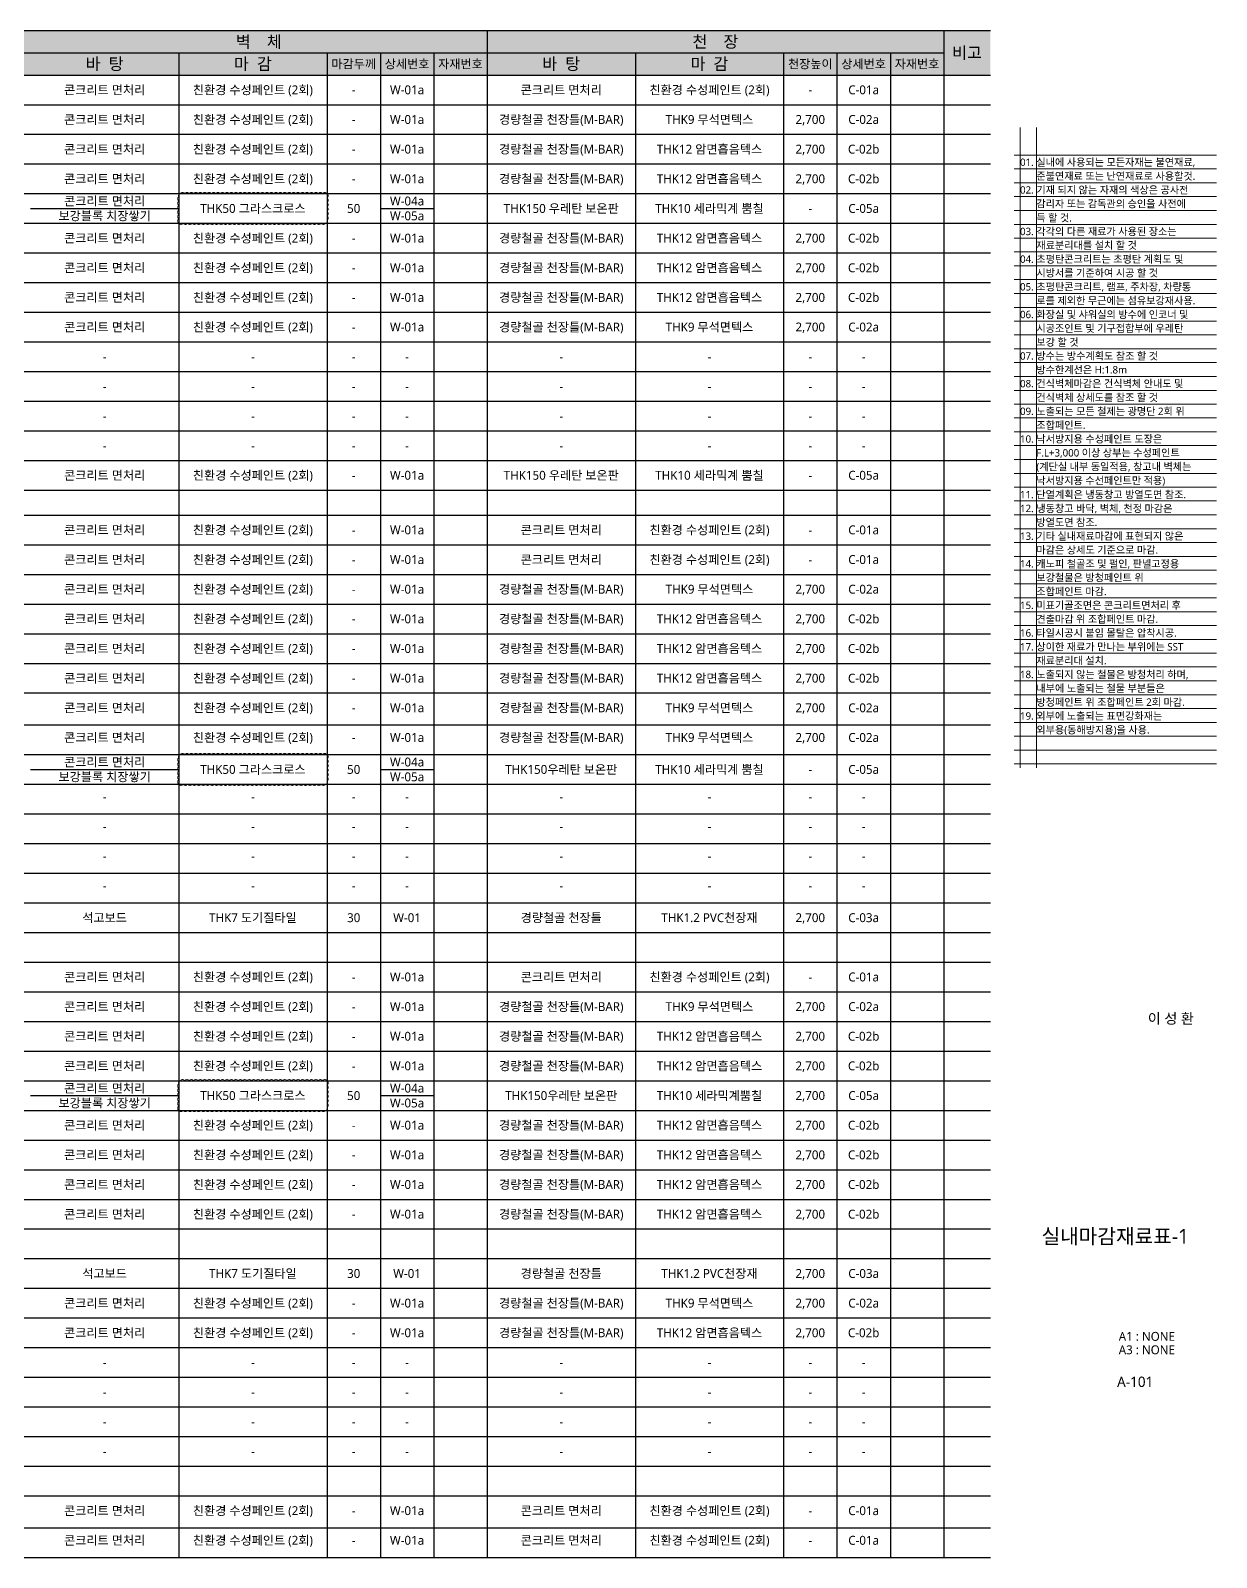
# Model space of a CAD drawing. Header units: millimetres. Extents: x 38 to 24868, y -11128 to 6117.
# Drawn here: x 4068 to 8068, y 832 to 5982 of the extents above; entities that cross this region are included whole.
import ezdxf
from ezdxf.enums import TextEntityAlignment as Align

# ---------------------------------------------------------------- set-up
doc = ezdxf.new("R2010")
doc.units = ezdxf.units.MM
for name, color, linetype, lineweight in [('A-BORD-TEXT', 3, 'CONTINUOUS', 25), ('A-MKXS-TEXT1', 3, 'CONTINUOUS', 25), ('A-XXXX-TABL', 7, 'CONTINUOUS', 25), ('A-XXXX-TXT1', 3, 'CONTINUOUS', 25), ('A-XXXX-TXT2', 3, 'CONTINUOUS', 25), ('REV-202205', 20, 'CONTINUOUS', 25)]:
    doc.layers.add(name, color=color, linetype=linetype, lineweight=lineweight)
doc.layers.add('A-XXXX-NPLT', color=144, linetype='CONTINUOUS', lineweight=15, plot=False)
doc.layers.add('A-XXXX-SOLD', color=252, linetype='CONTINUOUS')
doc.styles.add('맑은 고딕', font='malgun.ttf')
doc.styles.add('맑은고딕', font='malgun.ttf')

# ---------------------------------------------------------------- blocks, each defined once
blk = doc.blocks.new('NOTE(220317)')
at = {"layer": 'A-XXXX-NPLT'}
for p, q in [((1010650, 179733), (1010650, 175413)), ((1010760, 179733), (1010760, 175413)), ((1010610, 179546), (1011975, 179546)), ((1010610, 179453), (1011975, 179453)), ((1010610, 179359), (1011975, 179359)), ((1010610, 179266), (1011975, 179266)), ((1010610, 179173), (1011975, 179173)), ((1010610, 179079), (1011975, 179079)), ((1010610, 178986), (1011975, 178986)), ((1010610, 178893), (1011975, 178893)), ((1010610, 178799), (1011975, 178799)), ((1010610, 178706), (1011975, 178706)), ((1010610, 178613), (1011975, 178613)), ((1010610, 178519), (1011975, 178519)), ((1010610, 178426), (1011975, 178426)), ((1010610, 178333), (1011975, 178333)), ((1010610, 178239), (1011975, 178239)), ((1010610, 178146), (1011975, 178146)), ((1010610, 178053), (1011975, 178053)), ((1010610, 177959), (1011975, 177959)), ((1010610, 177866), (1011975, 177866)), ((1010610, 177773), (1011975, 177773)), ((1010610, 177679), (1011975, 177679)), ((1010610, 177586), (1011975, 177586)), ((1010610, 177493), (1011975, 177493)), ((1010610, 177399), (1011975, 177399)), ((1010610, 177306), (1011975, 177306)), ((1010610, 177213), (1011975, 177213)), ((1010610, 177119), (1011975, 177119)), ((1010610, 177026), (1011975, 177026)), ((1010610, 176933), (1011975, 176933)), ((1010610, 176839), (1011975, 176839)), ((1010610, 176746), (1011975, 176746)), ((1010610, 176653), (1011975, 176653)), ((1010610, 176559), (1011975, 176559)), ((1010610, 176466), (1011975, 176466)), ((1010610, 176373), (1011975, 176373)), ((1010610, 176279), (1011975, 176279)), ((1010610, 176186), (1011975, 176186)), ((1010610, 176093), (1011975, 176093)), ((1010610, 175999), (1011975, 175999)), ((1010610, 175906), (1011975, 175906)), ((1010610, 175813), (1011975, 175813)), ((1010610, 175719), (1011975, 175719)), ((1010610, 175626), (1011975, 175626)), ((1010610, 175533), (1011975, 175533)), ((1010610, 175439), (1011975, 175439))]:
    blk.add_line(p, q, dxfattribs=at)
blk = doc.blocks.new('NOTE-01')
at = {"layer": 'A-XXXX-TXT2', "style": '맑은 고딕'}
for s, p in [('01.', (7576.5, 4994.8)), ('실내에 사용되는 모든자재는 불연재료,', (7631.5, 4994.8)), ('준불연재료 또는 난연재료로 사용할것.', (7631.5, 4948.1)), ('02.', (7576.5, 4901.4)), ('기재 되지 않는 자재의 색상은 공사전', (7631.5, 4901.4)), ('감리자 또는 감독관의 승인을 사전에', (7631.5, 4854.8)), ('득 할 것.', (7631.5, 4807.3)), ('03.', (7576.5, 4761.4)), ('각각의 다른 재료가 사용된 장소는', (7631.5, 4761.4)), ('재료분리대를 설치 할 것 ', (7631.5, 4714.8)), ('04.', (7576.5, 4668.1)), ('시방서를 기준하여 시공 할 것', (7631.5, 4621.4)), ('초평탄콘크리트는 초평탄 계획도 및 ', (7631.5, 4668.1)), ('05.', (7576.5, 4574.8)), ('초평탄콘크리트, 램프, 주차장, 차량통', (7631.5, 4574.8)), ('로를 제외한 무근에는 섬유보강재사용.', (7631.5, 4528.1)), ('06.', (7576.5, 4481.4)), ('화장실 및 샤워실의 방수에 인코너 및  ', (7631.5, 4481.4)), ('시공조인트 및 기구접합부에 우레탄', (7631.5, 4434.8)), ('보강 할 것', (7631.5, 4388.1)), ('07.', (7576.5, 4341.4)), ('방수는 방수계획도 참조 할 것', (7631.5, 4341.4)), ('방수한계선은 H:1.8m', (7631.5, 4294.8)), ('08.', (7576.5, 4248.1)), ('건식벽체마감은 건식벽체 안내도 및', (7631.5, 4248.1)), ('건식벽체 상세도를 참조 할 것', (7631.5, 4201.4)), ('09.', (7576.5, 4154.8)), ('노출되는 모든 철제는 광명단 2회 위', (7631.5, 4154.8)), ('조합페인트.', (7631.5, 4108.1)), ('10.', (7576.5, 4061.4)), ('낙서방지용 수성페인트 도장은', (7631.5, 4061.4)), ('F.L+3,000 이상 상부는 수성페인트', (7631.5, 4014.8)), ('(계단실 내부 동일적용, 창고내 벽체는', (7631.5, 3968.1)), ('낙서방지용 수선페인트만 적용)', (7631.5, 3921.4)), ('11.', (7576.5, 3873.9)), ('단열계획은 냉동창고 방열도면 참조.', (7631.5, 3873.9)), ('12.', (7576.5, 3827.2)), ('냉동창고 바닥, 벽체, 천정 마감은', (7631.5, 3827.2)), ('방열도면 참조.', (7631.5, 3780.5)), ('13.', (7576.5, 3733.9)), ('기타 실내재료마감에 표현되지 않은', (7631.5, 3733.9)), ('마감은 상세도 기준으로 마감.', (7631.5, 3687.2)), ('14.', (7576.5, 3640.5)), ('보강철물은 방청페인트 위', (7631.5, 3593.9)), ('캐노피 철골조 및 펄인, 판넬고정용', (7631.5, 3640.5)), ('조합페인트 마감.', (7631.5, 3547.2)), ('15.', (7576.5, 3500.5)), ('미표기골조면은 콘크리트면처리 후', (7631.5, 3500.5)), ('견출마감 위 조합페인트 마감.', (7631.5, 3453.9)), ('16.', (7576.5, 3407.2)), ('타일시공시 붙임 몰탈은 압착시공.', (7631.5, 3407.2)), ('17.', (7576.5, 3360.5)), ('상이한 재료가 만나는 부위에는 SST', (7631.5, 3360.5)), ('재료분리대 설치.', (7631.5, 3313.9)), ('18.', (7576.5, 3267.2)), ('노출되지 않는 철물은 방청처리 하며,', (7631.5, 3267.2)), ('내부에 노출되는 철물 부분들은', (7631.5, 3220.5)), ('외부에 노출되는 표면강화재는', (7631.5, 3127.2)), ('방청페인트 위 조합페인트 2회 마감. ', (7631.5, 3173.9)), ('19.', (7576.5, 3127.2)), ('외부용(동해방지용)을 사용.', (7631.5, 3080.5))]:
    blk.add_text(s, height=25, dxfattribs=at).set_placement(p, align=Align.MIDDLE_LEFT)

msp = doc.modelspace()

# ---------------------------------------------------------------- hatches: boundary and pattern name
at = {"layer": 'A-XXXX-SOLD', "true_color": 0xe3e3e3}
h = msp.add_hatch(color=254, dxfattribs=at)
h.dxf.hatch_style = 1
h.paths.add_polyline_path([(7305.6, 5982.2), (118.1, 5982.2), (118.1, 5907.2), (7148.1, 5907.2), (7148.1, 5832.2), (7305.6, 5832.2)])
at = {"layer": 'A-XXXX-SOLD'}
h = msp.add_hatch(color=256, dxfattribs=at)
h.dxf.hatch_style = 1
h.paths.add_polyline_path([(7148.1, 5832.2), (118.1, 5832.2), (118.1, 5907.2), (7148.1, 5907.2)])

# ---------------------------------------------------------------- linework, layer by layer
at = {"layer": 'A-MKXS-TEXT1'}
for p, q in [((238.1, 4347.9), (7305.6, 4347.9)), ((238.1, 2840.1), (7305.6, 2840.1)), ((238.1, 1040.1), (7305.6, 1040.1))]:
    msp.add_line(p, q, dxfattribs=at)
at = {"layer": 'A-XXXX-TABL', "color": 2}
for p, q in [((118.1, 5982.2), (7305.6, 5982.2)), ((118.1, 5832.2), (7305.6, 5832.2)), ((118.1, 832.2), (7305.6, 832.2))]:
    msp.add_line(p, q, dxfattribs=at)
at = {"layer": 'A-XXXX-TABL', "color": 3}
for p, q in [((5608.1, 5982.2), (5608.1, 832.2)), ((7148.1, 5982.2), (7148.1, 832.2)), ((118.1, 5907.2), (7148.1, 5907.2))]:
    msp.add_line(p, q, dxfattribs=at)
at = {"layer": 'A-XXXX-TABL'}
for p, q in [((4568.1, 5907.2), (4568.1, 832.2)), ((5068.1, 5907.2), (5068.1, 832.2)), ((5248.1, 5907.2), (5248.1, 832.2)), ((5428.1, 5907.2), (5428.1, 832.2)), ((6108.1, 5907.2), (6108.1, 832.2)), ((6608.1, 5907.2), (6608.1, 832.2)), ((6788.1, 5907.2), (6788.1, 832.2)), ((6968.1, 5907.2), (6968.1, 832.2))]:
    msp.add_line(p, q, dxfattribs=at)
at = {"layer": 'A-XXXX-TABL', "color": 8}
for p, q in [((358.1, 5732.2), (7305.6, 5732.2)), ((358.1, 5632.2), (7305.6, 5632.2)), ((358.1, 5532.2), (7305.6, 5532.2)), ((358.1, 5432.2), (7305.6, 5432.2)), ((4068.1, 5382.2), (4568.1, 5382.2)), ((5248.1, 5382.2), (5428.1, 5382.2)), ((358.1, 5332.2), (7305.6, 5332.2)), ((358.1, 5232.2), (7305.6, 5232.2)), ((358.1, 5132.2), (7305.6, 5132.2)), ((358.1, 5032.2), (7305.6, 5032.2)), ((358.1, 4932.2), (7305.6, 4932.2)), ((358.1, 4832.2), (7305.6, 4832.2)), ((358.1, 4732.2), (7305.6, 4732.2)), ((358.1, 4632.2), (7305.6, 4632.2)), ((358.1, 4532.2), (7305.6, 4532.2)), ((358.1, 4432.2), (7305.6, 4432.2)), ((358.1, 4247.9), (7305.6, 4247.9)), ((358.1, 4147.9), (7305.6, 4147.9)), ((358.1, 4047.9), (7305.6, 4047.9)), ((358.1, 3947.9), (7305.6, 3947.9)), ((358.1, 3847.9), (7305.6, 3847.9)), ((358.1, 3747.9), (7305.6, 3747.9)), ((358.1, 3640.1), (7305.6, 3640.1)), ((358.1, 3540.1), (7305.6, 3540.1)), ((4068.1, 3490.1), (4568.1, 3490.1)), ((5248.1, 3490.1), (5428.1, 3490.1)), ((358.1, 3440.1), (7305.6, 3440.1)), ((358.1, 3340.1), (7305.6, 3340.1)), ((358.1, 3240.1), (7305.6, 3240.1)), ((358.1, 3140.1), (7305.6, 3140.1)), ((358.1, 3040.1), (7305.6, 3040.1)), ((358.1, 2940.1), (7305.6, 2940.1)), ((358.1, 2740.1), (7305.6, 2740.1)), ((358.1, 2640.1), (7305.6, 2640.1)), ((358.1, 2540.1), (7305.6, 2540.1)), ((358.1, 2440.1), (7305.6, 2440.1)), ((4068.1, 2390.1), (4568.1, 2390.1)), ((5248.1, 2390.1), (5428.1, 2390.1)), ((358.1, 2340.1), (7305.6, 2340.1)), ((358.1, 2240.1), (7305.6, 2240.1)), ((358.1, 2140.1), (7305.6, 2140.1)), ((358.1, 2040.1), (7305.6, 2040.1)), ((358.1, 1940.1), (7305.6, 1940.1)), ((358.1, 1840.1), (7305.6, 1840.1)), ((358.1, 1740.1), (7305.6, 1740.1)), ((358.1, 1640.1), (7305.6, 1640.1)), ((358.1, 1540.1), (7305.6, 1540.1)), ((358.1, 1440.1), (7305.6, 1440.1)), ((358.1, 1340.1), (7305.6, 1340.1)), ((358.1, 1240.1), (7305.6, 1240.1)), ((358.1, 1140.1), (7305.6, 1140.1)), ((358.1, 932.2), (7305.6, 932.2))]:
    msp.add_line(p, q, dxfattribs=at)
at = {"layer": 'REV-202205', "const_width": 3}
for points in [[(4568.1, 5332.2, 0.520567), (4583.1, 5332.2, 0.520567), (4598.1, 5332.2, 0.520567), (4613.1, 5332.2, 0.520567), (4628.1, 5332.2, 0.520567), (4643.1, 5332.2, 0.520567), (4658.1, 5332.2, 0.520567), (4673.1, 5332.2, 0.520567), (4688.1, 5332.2, 0.520567), (4703.1, 5332.2, 0.520567), (4718.1, 5332.2, 0.520567), (4733.1, 5332.2, 0.520567), (4748.1, 5332.2, 0.520567), (4763.1, 5332.2, 0.520567), (4778.1, 5332.2, 0.520567), (4793.1, 5332.2, 0.520567), (4808.1, 5332.2, 0.520567), (4823.1, 5332.2, 0.520567), (4838.1, 5332.2, 0.520567), (4853.1, 5332.2, 0.520567), (4868.1, 5332.2, 0.520567), (4883.1, 5332.2, 0.520567), (4898.1, 5332.2, 0.520567), (4913.1, 5332.2, 0.520567), (4928.1, 5332.2, 0.520567), (4943.1, 5332.2, 0.520567), (4958.1, 5332.2, 0.520567), (4973.1, 5332.2, 0.520567), (4988.1, 5332.2, 0.520567), (5003.1, 5332.2, 0.520567), (5018.1, 5332.2, 0.520567), (5033.1, 5332.2, 0.520567), (5048.1, 5332.2, 0.520567), (5063.1, 5332.2, 0.520567), (5068.1, 5342.2, 0.520567), (5068.1, 5357.2, 0.520567), (5068.1, 5372.2, 0.520567), (5068.1, 5387.2, 0.520567), (5068.1, 5402.2, 0.520567), (5068.1, 5417.2, 0.520567), (5068.1, 5432.2, 0.520567), (5053.1, 5432.2, 0.520567), (5038.1, 5432.2, 0.520567), (5023.1, 5432.2, 0.520567), (5008.1, 5432.2, 0.520567), (4993.1, 5432.2, 0.520567), (4978.1, 5432.2, 0.520567), (4963.1, 5432.2, 0.520567), (4948.1, 5432.2, 0.520567), (4933.1, 5432.2, 0.520567), (4918.1, 5432.2, 0.520567), (4903.1, 5432.2, 0.520567), (4888.1, 5432.2, 0.520567), (4873.1, 5432.2, 0.520567), (4858.1, 5432.2, 0.520567), (4843.1, 5432.2, 0.520567), (4828.1, 5432.2, 0.520567), (4813.1, 5432.2, 0.520567), (4798.1, 5432.2, 0.520567), (4783.1, 5432.2, 0.520567), (4768.1, 5432.2, 0.520567), (4753.1, 5432.2, 0.520567), (4738.1, 5432.2, 0.520567), (4723.1, 5432.2, 0.520567), (4708.1, 5432.2, 0.520567), (4693.1, 5432.2, 0.520567), (4678.1, 5432.2, 0.520567), (4663.1, 5432.2, 0.520567), (4648.1, 5432.2, 0.520567), (4633.1, 5432.2, 0.520567), (4618.1, 5432.2, 0.520567), (4603.1, 5432.2, 0.520567), (4588.1, 5432.2, 0.520567), (4573.1, 5432.2, 0.520567), (4568.1, 5422.2, 0.520567), (4568.1, 5407.2, 0.520567), (4568.1, 5392.2, 0.520567), (4568.1, 5377.2, 0.520567), (4568.1, 5362.2, 0.520567), (4568.1, 5347.2, 0.520567)], [(4568.1, 3440.1, 0.520567), (4583.1, 3440.1, 0.520567), (4598.1, 3440.1, 0.520567), (4613.1, 3440.1, 0.520567), (4628.1, 3440.1, 0.520567), (4643.1, 3440.1, 0.520567), (4658.1, 3440.1, 0.520567), (4673.1, 3440.1, 0.520567), (4688.1, 3440.1, 0.520567), (4703.1, 3440.1, 0.520567), (4718.1, 3440.1, 0.520567), (4733.1, 3440.1, 0.520567), (4748.1, 3440.1, 0.520567), (4763.1, 3440.1, 0.520567), (4778.1, 3440.1, 0.520567), (4793.1, 3440.1, 0.520567), (4808.1, 3440.1, 0.520567), (4823.1, 3440.1, 0.520567), (4838.1, 3440.1, 0.520567), (4853.1, 3440.1, 0.520567), (4868.1, 3440.1, 0.520567), (4883.1, 3440.1, 0.520567), (4898.1, 3440.1, 0.520567), (4913.1, 3440.1, 0.520567), (4928.1, 3440.1, 0.520567), (4943.1, 3440.1, 0.520567), (4958.1, 3440.1, 0.520567), (4973.1, 3440.1, 0.520567), (4988.1, 3440.1, 0.520567), (5003.1, 3440.1, 0.520567), (5018.1, 3440.1, 0.520567), (5033.1, 3440.1, 0.520567), (5048.1, 3440.1, 0.520567), (5063.1, 3440.1, 0.520567), (5068.1, 3450.1, 0.520567), (5068.1, 3465.1, 0.520567), (5068.1, 3480.1, 0.520567), (5068.1, 3495.1, 0.520567), (5068.1, 3510.1, 0.520567), (5068.1, 3525.1, 0.520567), (5068.1, 3540.1, 0.520567), (5053.1, 3540.1, 0.520567), (5038.1, 3540.1, 0.520567), (5023.1, 3540.1, 0.520567), (5008.1, 3540.1, 0.520567), (4993.1, 3540.1, 0.520567), (4978.1, 3540.1, 0.520567), (4963.1, 3540.1, 0.520567), (4948.1, 3540.1, 0.520567), (4933.1, 3540.1, 0.520567), (4918.1, 3540.1, 0.520567), (4903.1, 3540.1, 0.520567), (4888.1, 3540.1, 0.520567), (4873.1, 3540.1, 0.520567), (4858.1, 3540.1, 0.520567), (4843.1, 3540.1, 0.520567), (4828.1, 3540.1, 0.520567), (4813.1, 3540.1, 0.520567), (4798.1, 3540.1, 0.520567), (4783.1, 3540.1, 0.520567), (4768.1, 3540.1, 0.520567), (4753.1, 3540.1, 0.520567), (4738.1, 3540.1, 0.520567), (4723.1, 3540.1, 0.520567), (4708.1, 3540.1, 0.520567), (4693.1, 3540.1, 0.520567), (4678.1, 3540.1, 0.520567), (4663.1, 3540.1, 0.520567), (4648.1, 3540.1, 0.520567), (4633.1, 3540.1, 0.520567), (4618.1, 3540.1, 0.520567), (4603.1, 3540.1, 0.520567), (4588.1, 3540.1, 0.520567), (4573.1, 3540.1, 0.520567), (4568.1, 3530.1, 0.520567), (4568.1, 3515.1, 0.520567), (4568.1, 3500.1, 0.520567), (4568.1, 3485.1, 0.520567), (4568.1, 3470.1, 0.520567), (4568.1, 3455.1, 0.520567)], [(4568.1, 2340.1, 0.520567), (4583.1, 2340.1, 0.520567), (4598.1, 2340.1, 0.520567), (4613.1, 2340.1, 0.520567), (4628.1, 2340.1, 0.520567), (4643.1, 2340.1, 0.520567), (4658.1, 2340.1, 0.520567), (4673.1, 2340.1, 0.520567), (4688.1, 2340.1, 0.520567), (4703.1, 2340.1, 0.520567), (4718.1, 2340.1, 0.520567), (4733.1, 2340.1, 0.520567), (4748.1, 2340.1, 0.520567), (4763.1, 2340.1, 0.520567), (4778.1, 2340.1, 0.520567), (4793.1, 2340.1, 0.520567), (4808.1, 2340.1, 0.520567), (4823.1, 2340.1, 0.520567), (4838.1, 2340.1, 0.520567), (4853.1, 2340.1, 0.520567), (4868.1, 2340.1, 0.520567), (4883.1, 2340.1, 0.520567), (4898.1, 2340.1, 0.520567), (4913.1, 2340.1, 0.520567), (4928.1, 2340.1, 0.520567), (4943.1, 2340.1, 0.520567), (4958.1, 2340.1, 0.520567), (4973.1, 2340.1, 0.520567), (4988.1, 2340.1, 0.520567), (5003.1, 2340.1, 0.520567), (5018.1, 2340.1, 0.520567), (5033.1, 2340.1, 0.520567), (5048.1, 2340.1, 0.520567), (5063.1, 2340.1, 0.520567), (5068.1, 2350.1, 0.520567), (5068.1, 2365.1, 0.520567), (5068.1, 2380.1, 0.520567), (5068.1, 2395.1, 0.520567), (5068.1, 2410.1, 0.520567), (5068.1, 2425.1, 0.520567), (5068.1, 2440.1, 0.520567), (5053.1, 2440.1, 0.520567), (5038.1, 2440.1, 0.520567), (5023.1, 2440.1, 0.520567), (5008.1, 2440.1, 0.520567), (4993.1, 2440.1, 0.520567), (4978.1, 2440.1, 0.520567), (4963.1, 2440.1, 0.520567), (4948.1, 2440.1, 0.520567), (4933.1, 2440.1, 0.520567), (4918.1, 2440.1, 0.520567), (4903.1, 2440.1, 0.520567), (4888.1, 2440.1, 0.520567), (4873.1, 2440.1, 0.520567), (4858.1, 2440.1, 0.520567), (4843.1, 2440.1, 0.520567), (4828.1, 2440.1, 0.520567), (4813.1, 2440.1, 0.520567), (4798.1, 2440.1, 0.520567), (4783.1, 2440.1, 0.520567), (4768.1, 2440.1, 0.520567), (4753.1, 2440.1, 0.520567), (4738.1, 2440.1, 0.520567), (4723.1, 2440.1, 0.520567), (4708.1, 2440.1, 0.520567), (4693.1, 2440.1, 0.520567), (4678.1, 2440.1, 0.520567), (4663.1, 2440.1, 0.520567), (4648.1, 2440.1, 0.520567), (4633.1, 2440.1, 0.520567), (4618.1, 2440.1, 0.520567), (4603.1, 2440.1, 0.520567), (4588.1, 2440.1, 0.520567), (4573.1, 2440.1, 0.520567), (4568.1, 2430.1, 0.520567), (4568.1, 2415.1, 0.520567), (4568.1, 2400.1, 0.520567), (4568.1, 2385.1, 0.520567), (4568.1, 2370.1, 0.520567), (4568.1, 2355.1, 0.520567)]]:
    msp.add_lwpolyline(points, format="xyb", close=True, dxfattribs=at)

# ---------------------------------------------------------------- block references
at = {"layer": 'A-XXXX-TXT1', "xscale": 0.5, "yscale": 0.5, "zscale": 0.5}
msp.add_blockref('NOTE(220317)', (-497919.3, -84210.9), dxfattribs=at)
at = {"layer": 'A-XXXX-TXT2'}
msp.add_blockref('NOTE-01', (-170.9, 543.2), dxfattribs=at)

# ---------------------------------------------------------------- texts
at = {"layer": 'A-BORD-TEXT', "style": '맑은고딕'}
for s, height, p in [('이 성 환', 35, (7991.9, 2632.5)), ('A1 : NONE', 30, (7928.2, 1562.9)), ('A3 : NONE', 30, (7928.2, 1517.6)), ('A-101', 35, (7855, 1407.2))]:
    msp.add_text(s, height=height, dxfattribs=at).set_placement(p, align=Align.RIGHT)
msp.add_text('실내마감재료표-1', height=50, dxfattribs=at).set_placement((7726.8, 1915.5), align=Align.MIDDLE_CENTER)
at = {"layer": 'A-MKXS-TEXT1', "style": '맑은고딕'}
for s, p in [('콘크리트 면처리', (4318.1, 5782.2)), ('친환경 수성페인트 (2회)', (4818.1, 5782.2)), ('-', (5158.1, 5782.2)), ('W-01a', (5338.1, 5782.2)), ('콘크리트 면처리', (5858.1, 5782.2)), ('친환경 수성페인트 (2회)', (6358.1, 5782.2)), ('-', (6698.1, 5782.2)), ('C-01a', (6878.1, 5782.2)), ('콘크리트 면처리', (4318.1, 5682.2)), ('친환경 수성페인트 (2회)', (4818.1, 5682.2)), ('-', (5158.1, 5682.2)), ('W-01a', (5338.1, 5682.2)), ('경량철골 천장틀(M-BAR)', (5858.1, 5682.2)), ('THK9 무석면텍스', (6358.1, 5682.2)), ('2,700', (6698.1, 5682.2)), ('C-02a', (6878.1, 5682.2)), ('콘크리트 면처리', (4318.1, 5582.2)), ('친환경 수성페인트 (2회)', (4818.1, 5582.2)), ('-', (5158.1, 5582.2)), ('W-01a', (5338.1, 5582.2)), ('경량철골 천장틀(M-BAR)', (5858.1, 5582.2)), ('THK12 암면흡음텍스', (6358.1, 5582.2)), ('2,700', (6698.1, 5582.2)), ('C-02b', (6878.1, 5582.2)), ('콘크리트 면처리', (4318.1, 5482.2)), ('친환경 수성페인트 (2회)', (4818.1, 5482.2)), ('-', (5158.1, 5482.2)), ('W-01a', (5338.1, 5482.2)), ('경량철골 천장틀(M-BAR)', (5858.1, 5482.2)), ('THK12 암면흡음텍스', (6358.1, 5482.2)), ('2,700', (6698.1, 5482.2)), ('C-02b', (6878.1, 5482.2)), ('콘크리트 면처리', (4318.1, 5407.2)), ('W-04a', (5338.1, 5407.2)), ('보강블록 치장쌓기', (4318.1, 5357.2)), ('THK50 그라스크로스', (4818.1, 5382.2)), ('50', (5158.1, 5382.2)), ('W-05a', (5338.1, 5357.2)), ('THK150 우레탄 보온판', (5858.1, 5382.2)), ('THK10 세라믹계 뿜칠', (6358.1, 5382.2)), ('-', (6698.1, 5382.2)), ('C-05a', (6878.1, 5382.2)), ('콘크리트 면처리', (4318.1, 5282.2)), ('친환경 수성페인트 (2회)', (4818.1, 5282.2)), ('-', (5158.1, 5282.2)), ('W-01a', (5338.1, 5282.2)), ('경량철골 천장틀(M-BAR)', (5858.1, 5282.2)), ('THK12 암면흡음텍스', (6358.1, 5282.2)), ('2,700', (6698.1, 5282.2)), ('C-02b', (6878.1, 5282.2)), ('THK12 암면흡음텍스', (6358.1, 5182.2)), ('콘크리트 면처리', (4318.1, 5182.2)), ('친환경 수성페인트 (2회)', (4818.1, 5182.2)), ('-', (5158.1, 5182.2)), ('W-01a', (5338.1, 5182.2)), ('경량철골 천장틀(M-BAR)', (5858.1, 5182.2)), ('2,700', (6698.1, 5182.2)), ('C-02b', (6878.1, 5182.2)), ('콘크리트 면처리', (4318.1, 5082.2)), ('친환경 수성페인트 (2회)', (4818.1, 5082.2)), ('경량철골 천장틀(M-BAR)', (5858.1, 5082.2)), ('THK12 암면흡음텍스', (6358.1, 5082.2)), ('C-02b', (6878.1, 5082.2)), ('-', (5158.1, 5082.2)), ('W-01a', (5338.1, 5082.2)), ('2,700', (6698.1, 5082.2)), ('콘크리트 면처리', (4318.1, 4982.2)), ('친환경 수성페인트 (2회)', (4818.1, 4982.2)), ('W-01a', (5338.1, 4982.2)), ('경량철골 천장틀(M-BAR)', (5858.1, 4982.2)), ('THK9 무석면텍스', (6358.1, 4982.2)), ('2,700', (6698.1, 4982.2)), ('C-02a', (6878.1, 4982.2)), ('-', (5158.1, 4982.2)), ('-', (4318.1, 4882.2)), ('-', (4818.1, 4882.2)), ('-', (5158.1, 4882.2)), ('-', (5338.1, 4882.2)), ('-', (5858.1, 4882.2)), ('-', (6358.1, 4882.2)), ('-', (6698.1, 4882.2)), ('-', (6878.1, 4882.2)), ('-', (4318.1, 4782.2)), ('-', (4818.1, 4782.2)), ('-', (5158.1, 4782.2)), ('-', (5338.1, 4782.2)), ('-', (5858.1, 4782.2)), ('-', (6358.1, 4782.2)), ('-', (6698.1, 4782.2)), ('-', (6878.1, 4782.2)), ('-', (4318.1, 4682.2)), ('-', (4818.1, 4682.2)), ('-', (5158.1, 4682.2)), ('-', (5338.1, 4682.2)), ('-', (5858.1, 4682.2)), ('-', (6358.1, 4682.2)), ('-', (6698.1, 4682.2)), ('-', (6878.1, 4682.2)), ('-', (4318.1, 4582.2)), ('-', (4818.1, 4582.2)), ('-', (5158.1, 4582.2)), ('-', (5338.1, 4582.2)), ('-', (5858.1, 4582.2)), ('-', (6358.1, 4582.2)), ('-', (6698.1, 4582.2)), ('-', (6878.1, 4582.2)), ('콘크리트 면처리', (4318.1, 4482.2)), ('친환경 수성페인트 (2회)', (4818.1, 4482.2)), ('W-01a', (5338.1, 4482.2)), ('THK150 우레탄 보온판', (5858.1, 4482.2)), ('THK10 세라믹계 뿜칠', (6358.1, 4482.2)), ('C-05a', (6878.1, 4482.2)), ('-', (5158.1, 4482.2)), ('-', (6698.1, 4482.2)), ('콘크리트 면처리', (4318.1, 4297.9)), ('친환경 수성페인트 (2회)', (4818.1, 4297.9)), ('-', (5158.1, 4297.9)), ('W-01a', (5338.1, 4297.9)), ('콘크리트 면처리', (5858.1, 4297.9)), ('친환경 수성페인트 (2회)', (6358.1, 4297.9)), ('-', (6698.1, 4297.9)), ('C-01a', (6878.1, 4297.9)), ('콘크리트 면처리', (4318.1, 4197.9)), ('친환경 수성페인트 (2회)', (4818.1, 4197.9)), ('-', (5158.1, 4197.9)), ('W-01a', (5338.1, 4197.9)), ('콘크리트 면처리', (5858.1, 4197.9)), ('친환경 수성페인트 (2회)', (6358.1, 4197.9)), ('-', (6698.1, 4197.9)), ('C-01a', (6878.1, 4197.9)), ('콘크리트 면처리', (4318.1, 4097.9)), ('친환경 수성페인트 (2회)', (4818.1, 4097.9)), ('-', (5158.1, 4097.9)), ('W-01a', (5338.1, 4097.9)), ('경량철골 천장틀(M-BAR)', (5858.1, 4097.9)), ('THK9 무석면텍스', (6358.1, 4097.9)), ('2,700', (6698.1, 4097.9)), ('C-02a', (6878.1, 4097.9)), ('THK12 암면흡음텍스', (6358.1, 3997.9)), ('콘크리트 면처리', (4318.1, 3997.9)), ('친환경 수성페인트 (2회)', (4818.1, 3997.9)), ('-', (5158.1, 3997.9)), ('W-01a', (5338.1, 3997.9)), ('경량철골 천장틀(M-BAR)', (5858.1, 3997.9)), ('2,700', (6698.1, 3997.9)), ('C-02b', (6878.1, 3997.9)), ('콘크리트 면처리', (4318.1, 3897.9)), ('친환경 수성페인트 (2회)', (4818.1, 3897.9)), ('경량철골 천장틀(M-BAR)', (5858.1, 3897.9)), ('THK12 암면흡음텍스', (6358.1, 3897.9)), ('C-02b', (6878.1, 3897.9)), ('-', (5158.1, 3897.9)), ('W-01a', (5338.1, 3897.9)), ('2,700', (6698.1, 3897.9)), ('콘크리트 면처리', (4318.1, 3797.9)), ('친환경 수성페인트 (2회)', (4818.1, 3797.9)), ('W-01a', (5338.1, 3797.9)), ('경량철골 천장틀(M-BAR)', (5858.1, 3797.9)), ('THK12 암면흡음텍스', (6358.1, 3797.9)), ('2,700', (6698.1, 3797.9)), ('C-02b', (6878.1, 3797.9)), ('-', (5158.1, 3797.9)), ('콘크리트 면처리', (4318.1, 3697.9)), ('친환경 수성페인트 (2회)', (4818.1, 3697.9)), ('W-01a', (5338.1, 3697.9)), ('경량철골 천장틀(M-BAR)', (5858.1, 3697.9)), ('THK9 무석면텍스', (6358.1, 3697.9)), ('2,700', (6698.1, 3697.9)), ('C-02a', (6878.1, 3697.9)), ('-', (5158.1, 3697.9)), ('콘크리트 면처리', (4318.1, 3597.9)), ('친환경 수성페인트 (2회)', (4818.1, 3597.9)), ('W-01a', (5338.1, 3597.9)), ('경량철골 천장틀(M-BAR)', (5858.1, 3597.9)), ('THK9 무석면텍스', (6358.1, 3597.9)), ('2,700', (6698.1, 3597.9)), ('C-02a', (6878.1, 3597.9)), ('-', (5158.1, 3597.9)), ('콘크리트 면처리', (4318.1, 3515.1)), ('THK50 그라스크로스', (4818.1, 3490.1)), ('50', (5158.1, 3490.1)), ('W-04a', (5338.1, 3515.1)), ('THK150우레탄 보온판', (5858.1, 3490.1)), ('THK10 세라믹계 뿜칠', (6358.1, 3490.1)), ('C-05a', (6878.1, 3490.1)), ('보강블록 치장쌓기', (4318.1, 3465.1)), ('W-05a', (5338.1, 3465.1)), ('-', (6698.1, 3490.1)), ('-', (4318.1, 3397.9)), ('-', (4818.1, 3397.9)), ('-', (5158.1, 3397.9)), ('-', (5338.1, 3397.9)), ('-', (5858.1, 3397.9)), ('-', (6358.1, 3397.9)), ('-', (6698.1, 3397.9)), ('-', (6878.1, 3397.9)), ('-', (4318.1, 3297.9)), ('-', (4818.1, 3297.9)), ('-', (5158.1, 3297.9)), ('-', (5338.1, 3297.9)), ('-', (5858.1, 3297.9)), ('-', (6358.1, 3297.9)), ('-', (6698.1, 3297.9)), ('-', (6878.1, 3297.9)), ('-', (4318.1, 3197.9)), ('-', (4818.1, 3197.9)), ('-', (5158.1, 3197.9)), ('-', (5338.1, 3197.9)), ('-', (5858.1, 3197.9)), ('-', (6358.1, 3197.9)), ('-', (6698.1, 3197.9)), ('-', (6878.1, 3197.9)), ('-', (4318.1, 3097.9)), ('-', (4818.1, 3097.9)), ('-', (5158.1, 3097.9)), ('-', (5338.1, 3097.9)), ('-', (5858.1, 3097.9)), ('-', (6358.1, 3097.9)), ('-', (6698.1, 3097.9)), ('-', (6878.1, 3097.9)), ('석고보드', (4318.1, 2990.1)), ('THK7 도기질타일', (4818.1, 2990.1)), ('30', (5158.1, 2990.1)), ('W-01', (5338.1, 2990.1)), ('경량철골 천장틀', (5858.1, 2990.1)), ('THK1.2 PVC천장재', (6358.1, 2990.1)), ('2,700', (6698.1, 2990.1)), ('C-03a', (6878.1, 2990.1)), ('콘크리트 면처리', (4318.1, 2790.1)), ('친환경 수성페인트 (2회)', (4818.1, 2790.1)), ('-', (5158.1, 2790.1)), ('W-01a', (5338.1, 2790.1)), ('콘크리트 면처리', (5858.1, 2790.1)), ('친환경 수성페인트 (2회)', (6358.1, 2790.1)), ('-', (6698.1, 2790.1)), ('C-01a', (6878.1, 2790.1)), ('콘크리트 면처리', (4318.1, 2690.1)), ('친환경 수성페인트 (2회)', (4818.1, 2690.1)), ('-', (5158.1, 2690.1)), ('W-01a', (5338.1, 2690.1)), ('경량철골 천장틀(M-BAR)', (5858.1, 2690.1)), ('THK9 무석면텍스', (6358.1, 2690.1)), ('2,700', (6698.1, 2690.1)), ('C-02a', (6878.1, 2690.1)), ('콘크리트 면처리', (4318.1, 2590.1)), ('친환경 수성페인트 (2회)', (4818.1, 2590.1)), ('-', (5158.1, 2590.1)), ('W-01a', (5338.1, 2590.1)), ('경량철골 천장틀(M-BAR)', (5858.1, 2590.1)), ('THK12 암면흡음텍스', (6358.1, 2590.1)), ('2,700', (6698.1, 2590.1)), ('C-02b', (6878.1, 2590.1)), ('콘크리트 면처리', (4318.1, 2490.1)), ('친환경 수성페인트 (2회)', (4818.1, 2490.1)), ('-', (5158.1, 2490.1)), ('W-01a', (5338.1, 2490.1)), ('경량철골 천장틀(M-BAR)', (5858.1, 2490.1)), ('THK12 암면흡음텍스', (6358.1, 2490.1)), ('2,700', (6698.1, 2490.1)), ('C-02b', (6878.1, 2490.1)), ('콘크리트 면처리', (4318.1, 2415.1)), ('W-04a', (5338.1, 2415.1)), ('보강블록 치장쌓기', (4318.1, 2365.1)), ('THK50 그라스크로스', (4818.1, 2390.1)), ('50', (5158.1, 2390.1)), ('W-05a', (5338.1, 2365.1)), ('THK150우레탄 보온판', (5858.1, 2390.1)), ('THK10 세라믹계뿜칠', (6358.1, 2390.1)), ('2,700', (6698.1, 2390.1)), ('C-05a', (6878.1, 2390.1)), ('콘크리트 면처리', (4318.1, 2290.1)), ('친환경 수성페인트 (2회)', (4818.1, 2290.1)), ('-', (5158.1, 2290.1)), ('W-01a', (5338.1, 2290.1)), ('경량철골 천장틀(M-BAR)', (5858.1, 2290.1)), ('THK12 암면흡음텍스', (6358.1, 2290.1)), ('2,700', (6698.1, 2290.1)), ('C-02b', (6878.1, 2290.1)), ('콘크리트 면처리', (4318.1, 2190.1)), ('친환경 수성페인트 (2회)', (4818.1, 2190.1)), ('-', (5158.1, 2190.1)), ('W-01a', (5338.1, 2190.1)), ('경량철골 천장틀(M-BAR)', (5858.1, 2190.1)), ('THK12 암면흡음텍스', (6358.1, 2190.1)), ('2,700', (6698.1, 2190.1)), ('C-02b', (6878.1, 2190.1)), ('콘크리트 면처리', (4318.1, 2090.1)), ('친환경 수성페인트 (2회)', (4818.1, 2090.1)), ('-', (5158.1, 2090.1)), ('W-01a', (5338.1, 2090.1)), ('경량철골 천장틀(M-BAR)', (5858.1, 2090.1)), ('THK12 암면흡음텍스', (6358.1, 2090.1)), ('2,700', (6698.1, 2090.1)), ('C-02b', (6878.1, 2090.1)), ('콘크리트 면처리', (4318.1, 1990.1)), ('친환경 수성페인트 (2회)', (4818.1, 1990.1)), ('경량철골 천장틀(M-BAR)', (5858.1, 1990.1)), ('THK12 암면흡음텍스', (6358.1, 1990.1)), ('-', (5158.1, 1990.1)), ('W-01a', (5338.1, 1990.1)), ('2,700', (6698.1, 1990.1)), ('C-02b', (6878.1, 1990.1)), ('석고보드', (4318.1, 1790.1)), ('THK7 도기질타일', (4818.1, 1790.1)), ('30', (5158.1, 1790.1)), ('W-01', (5338.1, 1790.1)), ('경량철골 천장틀', (5858.1, 1790.1)), ('THK1.2 PVC천장재', (6358.1, 1790.1)), ('2,700', (6698.1, 1790.1)), ('C-03a', (6878.1, 1790.1)), ('콘크리트 면처리', (4318.1, 1690.1)), ('친환경 수성페인트 (2회)', (4818.1, 1690.1)), ('W-01a', (5338.1, 1690.1)), ('경량철골 천장틀(M-BAR)', (5858.1, 1690.1)), ('THK9 무석면텍스', (6358.1, 1690.1)), ('2,700', (6698.1, 1690.1)), ('C-02a', (6878.1, 1690.1)), ('-', (5158.1, 1690.1)), ('콘크리트 면처리', (4318.1, 1590.1)), ('친환경 수성페인트 (2회)', (4818.1, 1590.1)), ('W-01a', (5338.1, 1590.1)), ('경량철골 천장틀(M-BAR)', (5858.1, 1590.1)), ('THK12 암면흡음텍스', (6358.1, 1590.1)), ('2,700', (6698.1, 1590.1)), ('C-02b', (6878.1, 1590.1)), ('-', (5158.1, 1590.1)), ('-', (4318.1, 1490.1)), ('-', (4818.1, 1490.1)), ('-', (5158.1, 1490.1)), ('-', (5338.1, 1490.1)), ('-', (5858.1, 1490.1)), ('-', (6358.1, 1490.1)), ('-', (6698.1, 1490.1)), ('-', (6878.1, 1490.1)), ('-', (4318.1, 1390.1)), ('-', (4818.1, 1390.1)), ('-', (5158.1, 1390.1)), ('-', (5338.1, 1390.1)), ('-', (5858.1, 1390.1)), ('-', (6358.1, 1390.1)), ('-', (6698.1, 1390.1)), ('-', (6878.1, 1390.1)), ('-', (4318.1, 1290.1)), ('-', (4818.1, 1290.1)), ('-', (5158.1, 1290.1)), ('-', (5338.1, 1290.1)), ('-', (5858.1, 1290.1)), ('-', (6358.1, 1290.1)), ('-', (6698.1, 1290.1)), ('-', (6878.1, 1290.1)), ('-', (4318.1, 1190.1)), ('-', (4818.1, 1190.1)), ('-', (5158.1, 1190.1)), ('-', (5338.1, 1190.1)), ('-', (5858.1, 1190.1)), ('-', (6358.1, 1190.1)), ('-', (6698.1, 1190.1)), ('-', (6878.1, 1190.1)), ('콘크리트 면처리', (4318.1, 990.1)), ('친환경 수성페인트 (2회)', (4818.1, 990.1)), ('-', (5158.1, 990.1)), ('W-01a', (5338.1, 990.1)), ('콘크리트 면처리', (5858.1, 990.1)), ('친환경 수성페인트 (2회)', (6358.1, 990.1)), ('-', (6698.1, 990.1)), ('C-01a', (6878.1, 990.1)), ('콘크리트 면처리', (4318.1, 890.1)), ('친환경 수성페인트 (2회)', (4818.1, 890.1)), ('-', (5158.1, 890.1)), ('W-01a', (5338.1, 890.1)), ('콘크리트 면처리', (5858.1, 890.1)), ('친환경 수성페인트 (2회)', (6358.1, 890.1)), ('-', (6698.1, 890.1)), ('C-01a', (6878.1, 890.1))]:
    msp.add_text(s, height=30, dxfattribs=at).set_placement(p, align=Align.MIDDLE_CENTER)
at = {"layer": 'A-XXXX-TXT2', "style": '맑은고딕'}
for s, height, p in [('벽    체', 40, (4838.1, 5944.7)), ('천    장', 40, (6378.1, 5944.7)), ('비고', 40, (7226.8, 5907.2)), ('바  탕', 40, (4318.1, 5869.7)), ('마  감', 40, (4818.1, 5869.7)), ('마감두께', 30, (5158.1, 5869.7)), ('상세번호', 30, (5338.1, 5869.7)), ('자재번호', 30, (5518.1, 5869.7)), ('바  탕', 40, (5858.1, 5869.7)), ('마  감', 40, (6358.1, 5869.7)), ('천장높이', 30, (6698.1, 5869.7)), ('상세번호', 30, (6878.1, 5869.7)), ('자재번호', 30, (7058.1, 5869.7))]:
    msp.add_text(s, height=height, dxfattribs=at).set_placement(p, align=Align.MIDDLE_CENTER)

doc.saveas('drawing.dxf')
